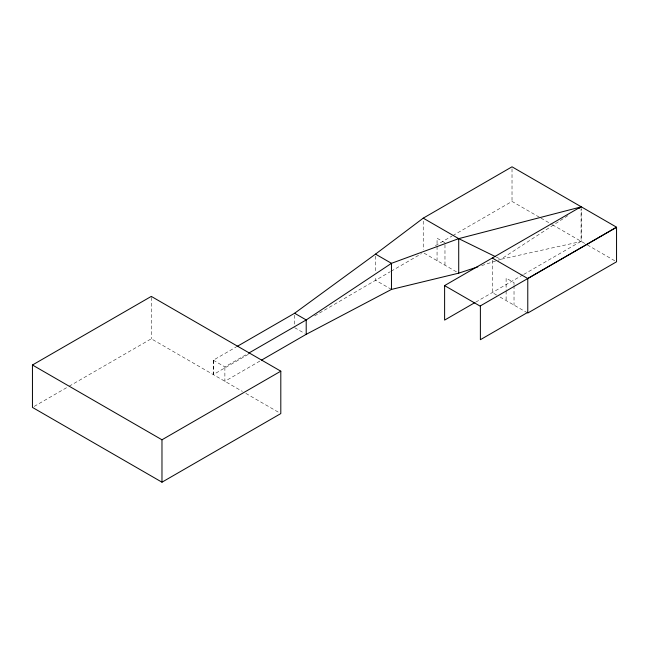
<?xml version="1.0" encoding="UTF-8"?>
<svg xmlns="http://www.w3.org/2000/svg" width="649" height="649" viewBox="0 0 649 649"><rect width="100%" height="100%" fill="white"/><g stroke="black" fill="none" stroke-linecap="round" stroke-linejoin="round"><path stroke-width="0.49" stroke-dasharray="3.25 2.43" d="M567.786 215.671L500.833 259.292L497.961 260.233M314.619 315.909L390.268 271.704M34.194 406.396L68.275 386.723M69.151 386.22L151.29 338.794L242.353 391.379M248.259 354.395L213.286 374.595L213.286 360.203L236.017 347.077M213.286 360.203L224.879 366.896L247.618 353.77M391.136 271.209L421.501 253.67M435.422 245.638L451.964 236.09M452.832 235.587L512.02 201.417L540.098 217.626M259.86 361.087L224.879 381.288L224.879 366.896M475.822 302.077L522.867 274.908M523.743 274.405L581.074 241.306L581.074 208.686M481.688 265.595L497.004 260.549M496.347 257.093L500.833 259.292L581.35 241.444L581.35 208.816M540.982 218.137L551.512 224.213M552.388 224.724L586.477 244.43M587.337 244.924L615.69 261.296M444.971 242.775L437.061 238.215L437.061 244.422M424.105 253.167L456.993 272.158M496.615 295.06L492.291 292.561L492.291 258.042M500.071 297.055L526.915 312.55M391.469 289.43L375.52 280.222L375.52 276.206M294.605 327.64L304.543 333.375M245.849 393.391L279.938 413.072M514.024 284.619L514.024 282.672L506.115 278.105L506.115 290.038M514.024 285.601L514.024 305.111M512.02 168.789L512.02 201.417M506.115 290.995L506.115 300.544M444.971 244.73L444.971 265.214M437.061 246.328L437.061 260.655M423.237 221.114L423.237 249.711M375.52 256.12L375.52 272.191M294.605 315.171L294.605 325.725M213.424 360.284L213.424 374.676M151.29 297.404L151.29 338.794"/><path stroke-width="0.97" d="M236.893 346.574L294.605 313.256L375.52 254.116L423.237 218.153L512.02 166.809L616.55 227.191L527.775 278.526L527.775 313.045L616.55 261.79L616.55 227.272L480.049 306.077L444.573 285.601L581.074 206.707M578.803 208.499L581.35 206.844L458.713 238.637L391.469 263.324L306.206 319.949L248.486 353.267M32.45 365.006L151.29 296.398L280.806 371.179L280.806 413.575L161.974 482.191L32.45 407.41L32.45 365.006L161.974 439.787L280.806 371.179M261.604 360.081L306.206 334.332L391.469 289.43L458.713 273.156L477.859 266.853M474.954 302.572L444.614 320.095L444.614 285.576M527.775 312.347L480.382 339.703L480.382 305.89M423.237 218.153L458.713 238.637L495.455 256.655M492.291 258.042L527.775 278.526M375.52 254.116L391.461 263.316L391.469 289.43M294.605 313.256L306.206 319.949L306.206 334.332M458.713 238.637L458.713 273.156M161.974 439.787L161.974 482.191"/></g></svg>
